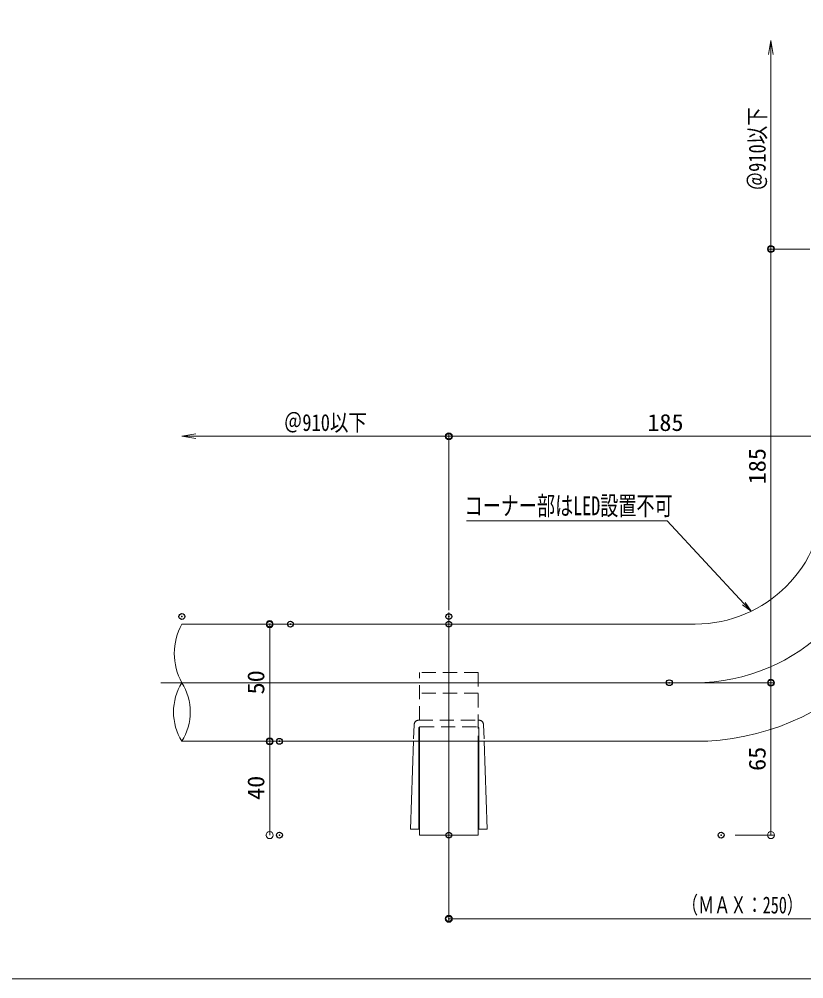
# Model space of a CAD drawing. Units: millimetres, scale not verified. Extents: x -600 to 600, y -416 to 415.
# Drawn here: x -250.2 to 84.4, y -415.5 to -6.2 of the extents above; entities that cross this region are included whole.
import ezdxf
from ezdxf.enums import TextEntityAlignment as Align

# ---------------------------------------------------------------- set-up
doc = ezdxf.new("R2010")
doc.units = ezdxf.units.MM
doc.header["$LTSCALE"] = 5
doc.header["$PDMODE"] = 32
doc.header["$PDSIZE"] = 2.5
doc.linetypes.add('DASHED1', pattern=[1.8, 1.2, -0.6])
for name, color, linetype, lineweight in [('0-0_zumenwaku', 2, 'Continuous', 9), ('0-2_center', 5, 'Continuous', 9), ('0-4_逆三角形ブラケットカバー', 4, 'Continuous', 9), ('0-9_1', 3, 'Continuous', 9), ('0-D_sunpou', 1, 'Continuous', 9), ('0-E_0', 7, 'Continuous', 9), ('1-0_2', 4, 'Continuous', 9)]:
    doc.layers.add(name, color=color, linetype=linetype, lineweight=lineweight)
doc.layers.add('0-F_DEFPOINTS', color=7, linetype='Continuous')
doc.styles.add('ＭＳ ゴシック', font='')
doc.styles.get('ＭＳ ゴシック').set_extended_font_data('MS Gothic')

# ---------------------------------------------------------------- blocks, each defined once
blk = doc.blocks.new('_ORIGIN')
at = {"layer": '0-E_0', "color": 1}
blk.add_line((0, 0), (-5, 0), dxfattribs=at)
blk.add_circle((0, 0), 2.5, dxfattribs=at)
blk = doc.blocks.new('_OPEN')
at = {"layer": '0-E_0', "color": 1}
blk.add_line((0, 0), (-5, 0), dxfattribs=at)
blk.add_lwpolyline([(-5, 0.833), (0, 0), (-5, -0.833)], dxfattribs=at)
blk = doc.blocks.new('MLeader30')
at = {"layer": '0-D_sunpou'}
blk.add_line((25.091, -220.166), (-59.481, -220.166), dxfattribs=at)
at = {"layer": '0-D_sunpou', "color": 7}
blk.add_line((61.886, -258.781), (58.83, -255.477), dxfattribs=at)
at = {"layer": '0-D_sunpou'}
blk.add_lwpolyline([(58.83, -255.477), (26.171, -220.166), (25.091, -220.166)], dxfattribs=at)
at = {"layer": '0-D_sunpou', "color": 7}
blk.add_lwpolyline([(59.381, -254.968), (61.886, -258.781), (58.28, -255.986)], dxfattribs=at)
at = {"layer": '0-D_sunpou', "color": 2, "style": 'ＭＳ ゴシック', "width": 0.7}
blk.add_text('コーナー部はLED設置不可', height=8.082, dxfattribs=at).set_placement((-60.265, -220.193), align=Align.BOTTOM_LEFT)

msp = doc.modelspace()

# ---------------------------------------------------------------- linework, layer by layer
at = {"layer": '0-0_zumenwaku', "color": 6, "linetype": 'DASHED1'}
for p, q in [((-79.488, -314.233), (-79.488, -284.833)), ((-54.488, -284.833), (-79.488, -284.833)), ((-54.488, -284.833), (-54.488, -314.233)), ((-54.488, -293.633), (-79.488, -293.633)), ((-79.807, -305.233), (-54.17, -305.233)), ((-81.806, -307.163), (-82.041, -313.908)), ((-79.738, -308.561), (-79.738, -313.908)), ((-79.238, -308.061), (-54.738, -308.061)), ((-54.238, -308.561), (-54.238, -313.908)), ((-52.171, -307.163), (-51.935, -313.908))]:
    msp.add_line(p, q, dxfattribs=at)
at = {"layer": '0-0_zumenwaku', "color": 6}
msp.add_lwpolyline([(-599.936, -415.533), (600.064, -415.533), (600.064, 415.467), (-599.936, 415.467)], close=True, dxfattribs=at)
at = {"layer": '0-0_zumenwaku', "color": 6, "linetype": 'DASHED1'}
for centre, radius, start, end in [((-79.807, -307.233), 2, 90, 178), ((-54.17, -307.233), 2, 2, 90), ((-79.238, -308.561), 0.5, 90, 180), ((-54.738, -308.561), 0.5, 0, 90)]:
    msp.add_arc(centre, radius, start, end, dxfattribs=at)
at = {"layer": '0-2_center'}
for p, q in [((-66.988, -376.715), (-66.988, -259.233)), ((-189.854, -289.233), (38.012, -289.233))]:
    msp.add_line(p, q, dxfattribs=at)
msp.add_arc((38.012, -209.233), 80, 270, 0, dxfattribs=at)
at = {"layer": '0-4_逆三角形ブラケットカバー'}
for p, q in [((-79.738, -314.233), (-79.738, -351.733)), ((-54.238, -314.233), (-54.238, -351.733)), ((-51.924, -314.233), (-50.615, -351.733)), ((-54.238, -351.733), (-50.615, -351.733))]:
    msp.add_line(p, q, dxfattribs=at)
msp.add_lwpolyline([(-82.053, -314.233), (-83.362, -351.733), (-79.738, -351.733)], dxfattribs=at)
at = {"layer": '0-9_1'}
for p, q in [((38.012, -264.233), (-180.832, -264.233)), ((38.012, -314.233), (-180.832, -314.233)), ((-79.488, -314.233), (-79.488, -354.233)), ((-54.488, -314.233), (-54.488, -354.233)), ((-54.488, -354.233), (-79.488, -354.233)), ((-79.488, -354.233), (-54.488, -354.233))]:
    msp.add_line(p, q, dxfattribs=at)
for radius in [105, 55]:
    msp.add_arc((38.012, -209.233), radius, 270, 0, dxfattribs=at)
at = {"layer": '0-D_sunpou'}
for p, q in [((70.38, -21.335), (70.38, -104.233)), ((82.012, -104.233), (68.88, -104.233)), ((87.012, -104.233), (68.88, -104.233)), ((70.38, -286.233), (70.38, -107.233)), ((-174.832, -184.125), (-66.988, -184.125)), ((-66.988, -255.028), (-66.988, -182.625)), ((-66.988, -258.233), (-66.988, -182.625)), ((115.012, -184.125), (-63.988, -184.125)), ((-140.548, -264.233), (-144.892, -264.233)), ((-143.392, -311.233), (-143.392, -267.233)), ((33.039, -289.233), (71.88, -289.233)), ((33.039, -289.233), (71.88, -289.233)), ((70.38, -351.233), (70.38, -292.233)), ((-145.23, -314.233), (-144.892, -314.233)), ((-145.23, -314.233), (-144.892, -314.233)), ((-143.392, -351.233), (-143.392, -317.233)), ((-145.23, -354.233), (-144.892, -354.233)), ((55.134, -354.233), (71.88, -354.233)), ((-66.988, -360.233), (-66.988, -391.425)), ((180.012, -389.925), (-63.988, -389.925))]:
    msp.add_line(p, q, dxfattribs=at)
at = {"layer": '0-F_DEFPOINTS'}
for p in [(70.38, -104.233), (-66.988, -184.125), (-180.832, -261.028), (-66.988, -261.028), (-143.392, -264.233), (-134.548, -264.233), (-66.988, -264.233), (27.039, -289.233), (70.38, -289.233), (-143.392, -314.233), (-139.23, -314.233), (-139.23, -354.233), (-66.988, -354.233), (49.134, -354.233), (-66.988, -389.925)]:
    msp.add_point(p, dxfattribs=at)
at = {"layer": '1-0_2'}
for centre, radius, start, end in [((-158.174, -276.733), 25.878, 151.11555, 208.88445), ((-160.733, -301.733), 23.669, 148.1218, 211.8782), ((-200.931, -301.733), 23.669, 328.1218, 31.8782)]:
    msp.add_arc(centre, radius, start, end, dxfattribs=at)

# ---------------------------------------------------------------- block references
at = {"layer": '0-D_sunpou'}
for name, p, xscale, yscale, rotation in [('_OPEN', (70.38, -15.335), 1.2, 1.2, 90), ('_ORIGIN', (70.38, -104.233), 0.6, 0.6, 90), ('_OPEN', (-180.832, -184.125), 1.2, 1.2, 180), ('_ORIGIN', (-66.988, -184.125), 0.6, 0.6, 180), ('_ORIGIN', (-143.392, -264.233), 0.6, 0.6, 90), ('_ORIGIN', (70.38, -289.233), 0.6, 0.6, 270), ('_ORIGIN', (70.38, -289.233), 0.6, 0.6, 90), ('_ORIGIN', (-143.392, -314.233), 0.6, 0.6, 270), ('_ORIGIN', (-143.392, -314.233), 0.6, 0.6, 90), ('_ORIGIN', (-143.392, -354.233), 0.6, 0.6, 270), ('_ORIGIN', (70.38, -354.233), 0.6, 0.6, 270), ('_ORIGIN', (-66.988, -389.925), 0.6, 0.6, 180)]:
    msp.add_blockref(name, p, dxfattribs=dict(at, xscale=xscale, yscale=yscale, rotation=rotation))
msp.add_blockref('MLeader30', (0, 0), dxfattribs=at)

# ---------------------------------------------------------------- texts
at = {"layer": '0-D_sunpou', "color": 2, "style": 'ＭＳ ゴシック'}
for s, width, p in [('＠910以下', 0.8, (70.268, -79.225)), ('185', 1.05, (70.268, -204.608)), ('50', 1.05, (-143.504, -294.233)), ('65', 1.05, (70.268, -326.858)), ('40', 1.05, (-143.504, -339.233))]:
    msp.add_text(s, height=7.221, rotation=90, dxfattribs=dict(at, width=width)).set_placement(p, align=Align.BOTTOM_LEFT)
for s, width, p in [('＠910以下', 0.8, (-137.351, -184.013)), ('185', 1.05, (17.637, -184.013)), ('（ＭＡＸ：250）', 0.7, (32.382, -389.813))]:
    msp.add_text(s, height=7.221, dxfattribs=dict(at, width=width)).set_placement(p, align=Align.BOTTOM_LEFT)

doc.saveas('drawing.dxf')
